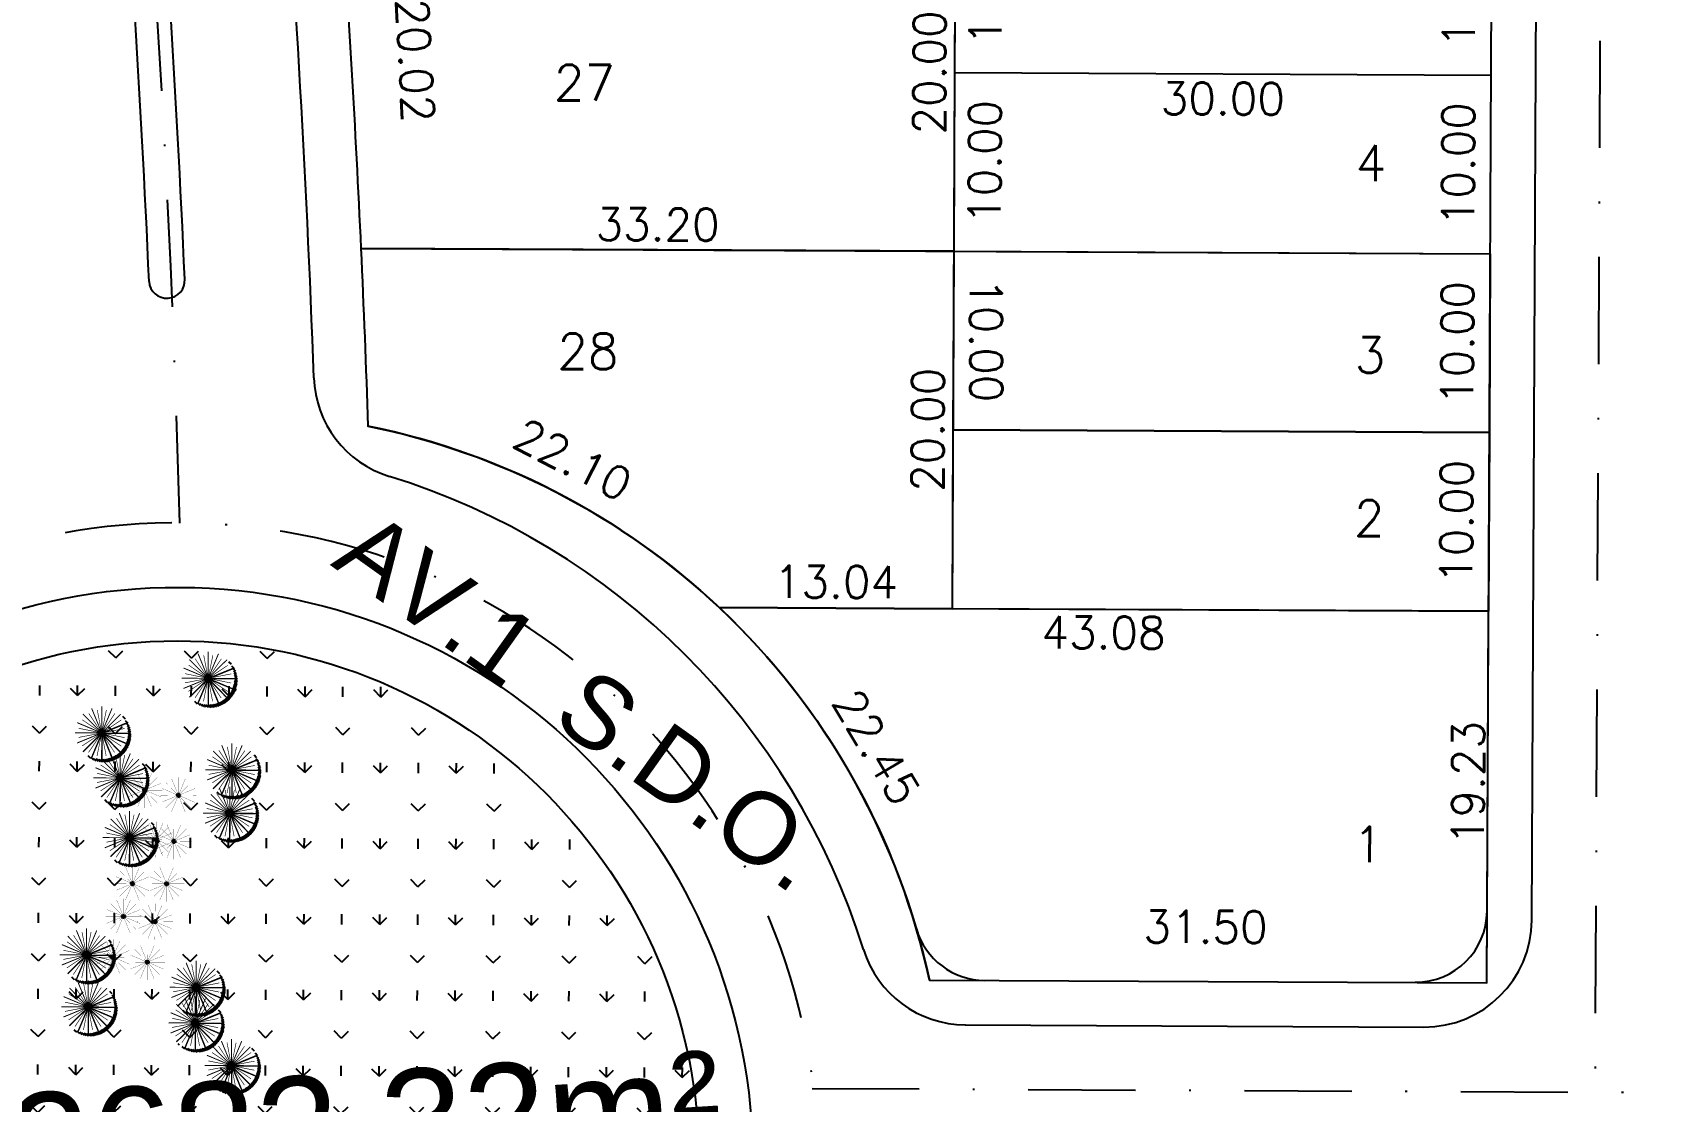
# Model space of a CAD drawing. Header units: millimetres. Extents: x -4430026 to 4783824, y 584 to 9593110.
# Drawn here: x 1662.6 to 1753.4, y 1728.2 to 1788 of the extents above; entities that cross this region are included whole.
import ezdxf
from ezdxf.enums import TextEntityAlignment as Align

# ---------------------------------------------------------------- set-up
doc = ezdxf.new("R2010")
doc.units = ezdxf.units.MM
for name, pattern in [('DASHDOT', [1, 0.5, -0.25, 0, -0.25]), ('HIDDEN', [0.375, 0.25, -0.125]), ('HIDDEN2', [0.1875, 0.125, -0.0625])]:
    doc.linetypes.add(name, pattern=pattern)
for name, color, linetype in [('BOUNDARY LOTES', 2, 'Continuous'), ('BOUNDARY VERDES', 92, 'Continuous'), ('Calçada', 1, 'Continuous'), ('CANTOS', 9, 'HIDDEN'), ('Cota', 8, 'Continuous'), ('COTAS', 8, 'Continuous'), ('curvas', 4, 'Continuous'), ('Lotes', 2, 'Continuous'), ('Nomes de Ruas', 3, 'Continuous'), ('Numero de lotes', 5, 'Continuous'), ('PAI_pDYD', 72, 'Continuous'), ('Parede', 4, 'Continuous'), ('Projeção', 8, 'HIDDEN2'), ('QUADRA', 4, 'Continuous'), ('TRANSPLANTADA RETIRADA', 12, 'Continuous')]:
    doc.layers.add(name, color=color, linetype=linetype)
doc.styles.add('arcad1', font='romans.shx')
doc.styles.add('ARIAL', font='arial.ttf', dxfattribs={"height": 0.25})
doc.styles.add('ROMANS', font='romans.shx')
doc.dimstyles.new('BOLA100', dxfattribs={"dimscale": 0, "dimtxt": 1.9, "dimasz": 0.18, "dimexe": 0.18, "dimexo": 0.063, "dimgap": 0, "dimtad": 1, "dimzin": 4, "dimdsep": 46, "dimtxsty": 'ROMANS', "dimcen": 0.09, "dimse1": 1, "dimse2": 1, "dimsd1": 1, "dimsd2": 1, "dimclrt": 256, "dimaunit": 1, "dimadec": 4, "dimazin": 0, "dimtfac": 1.2, "dimtix": 1, "dimtmove": 2, "dimatfit": 3, "dimfxl": 1, "dimtvp": 2, "dimtolj": 1, "dimtzin": 4, "dimarcsym": 0})
doc.dimstyles.get("Standard").update_dxf_attribs({"dimtxt": 0.18, "dimasz": 0.18, "dimexe": 0.18, "dimexo": 0.0625, "dimgap": 0.09, "dimtad": 0, "dimtih": 1, "dimtoh": 1, "dimdec": 4, "dimzin": 0, "dimdsep": 46, "dimtxsty": 'Standard', "dimcen": 0.09, "dimadec": 0, "dimazin": 0, "dimtfac": 1, "dimtdec": 4, "dimtofl": 0, "dimtmove": 0, "dimatfit": 3, "dimfxl": 1, "dimtolj": 1, "dimtzin": 0, "dimarcsym": 0})

# ---------------------------------------------------------------- blocks, each defined once
blk = doc.blocks.new('PALMEIRA_PROPOSTA')
at = {"linetype": 'Continuous'}
h = blk.add_hatch(dxfattribs=at)
h.set_pattern_fill('_USER', color=250, scale=0.168035, angle=315, style=0, pattern_type=0)
h.set_pattern_definition([(315, (-2.75975, -4.60628), (0.1188187, 0.1188187), [])])
h.paths.add_polyline_path([(4.61, -0.41, 0.216766), (3.17, 2.76, -0.18118), (4.2, 0, -0.643702), (-2.76, -3.17, 0.693222)])
blk.add_hatch(color=1, dxfattribs=at).paths.add_polyline_path([(-0.4, 0, 1), (0.4, 0, 1)])
at = {"color": 98, "linetype": 'Continuous', "const_width": 0.15}
for points in [[(-2.97, 2.97), (-0.28, 0.28)], [(-1.61, 3.88), (-0.15, 0.37)], [(0, 4.2), (0, 0.4)], [(1.61, 3.88), (0.15, 0.37)], [(2.97, 2.97), (0.28, 0.28)], [(-4.2, 0), (-0.4, 0)], [(-3.88, 1.61), (-0.37, 0.15)], [(3.88, 1.61), (0.37, 0.15)], [(4.2, 0), (0.4, 0)], [(-3.88, -1.61), (-0.37, -0.15)], [(-2.97, -2.97), (-0.28, -0.28)], [(-1.61, -3.88), (-0.15, -0.37)], [(0, -4.2), (0, -0.4)], [(1.61, -3.88), (0.15, -0.37)], [(2.97, -2.97), (0.28, -0.28)], [(3.88, -1.61), (0.37, -0.15)]]:
    blk.add_lwpolyline(points, dxfattribs=at)
at = {"color": 96, "linetype": 'Continuous', "const_width": 0.1}
for points in [[(-2.06, 3.08), (-0.22, 0.33)], [(-0.72, 3.63), (-0.08, 0.39)], [(0.72, 3.63), (0.08, 0.39)], [(2.06, 3.08), (0.22, 0.33)], [(-3.63, 0.72), (-0.39, 0.08)], [(-3.08, 2.06), (-0.33, 0.22)], [(3.08, 2.06), (0.33, 0.22)], [(3.63, 0.72), (0.39, 0.08)], [(-3.63, -0.72), (-0.39, -0.08)], [(-3.08, -2.06), (-0.33, -0.22)], [(-2.06, -3.08), (-0.22, -0.33)], [(-0.72, -3.63), (-0.08, -0.39)], [(0.72, -3.63), (0.08, -0.39)], [(2.06, -3.08), (0.22, -0.33)], [(3.08, -2.06), (0.33, -0.22)], [(3.63, -0.72), (0.39, -0.08)]]:
    blk.add_lwpolyline(points, dxfattribs=at)
at = {"color": 98, "linetype": 'Continuous', "true_color": 0x001a00, "const_width": 0.15}
for points in [[(3.92, 1.52), (0.4, 0.07)], [(4.2, -0.07), (0.4, -0.07)], [(-2.92, -3.02), (-0.23, -0.34)], [(-1.54, -3.91), (-0.09, -0.4)], [(0.07, -4.2), (0.07, -0.4)], [(1.68, -3.85), (0.23, -0.34)], [(2.92, -3.02), (0.23, -0.33)], [(3.85, -1.67), (0.34, -0.21)]]:
    blk.add_lwpolyline(points, dxfattribs=at)
at = {"color": 1, "linetype": 'Continuous'}
blk.add_circle((0, 0), 0.4, dxfattribs=at)
blk = doc.blocks.new('PALMEIRA RETIRADA')
at = {"layer": 'TRANSPLANTADA RETIRADA', "linetype": 'Continuous'}
blk.add_hatch(color=256, dxfattribs=at).paths.add_polyline_path([(-0.4, 0, 1), (0.4, 0, 1)])
at = {"layer": 'TRANSPLANTADA RETIRADA', "linetype": 'HIDDEN', "const_width": 0.05}
for points in [[(-1.61, 3.88), (-0.15, 0.37)], [(0, 4.2), (0, 0.4)], [(1.61, 3.88), (0.15, 0.37)], [(-4.2, 0), (-0.4, 0)], [(-3.88, 1.61), (-0.37, 0.15)], [(-2.97, 2.97), (-0.28, 0.28)], [(2.97, 2.97), (0.28, 0.28)], [(3.88, 1.61), (0.37, 0.15)], [(4.2, 0), (0.4, 0)], [(-3.88, -1.61), (-0.37, -0.15)], [(-2.97, -2.97), (-0.28, -0.28)], [(-1.61, -3.88), (-0.15, -0.37)], [(0, -4.2), (0, -0.4)], [(1.61, -3.88), (0.15, -0.37)], [(2.97, -2.97), (0.28, -0.28)], [(3.88, -1.61), (0.37, -0.15)]]:
    blk.add_lwpolyline(points, dxfattribs=at)
at = {"layer": 'TRANSPLANTADA RETIRADA', "linetype": 'Continuous'}
blk.add_circle((0, 0), 0.4, dxfattribs=at)
blk = doc.blocks.new('*D14975')
at = {"layer": 'DEFPOINTS', "color": 0}
for p in [(1681.007, 1775.902, 3.608), (1714.204, 1775.734, 3.608), (1680.997, 1773.71)]:
    blk.add_point(p, dxfattribs=at)
at = {"layer": 'Cota', "color": 41, "insert": (1697.612, 1777.231), "char_height": 1.8, "attachment_point": 5, "rotation": 359.72858, "style": 'ROMANS'}
blk.add_mtext('\\A1;33.20', dxfattribs=at)
blk = doc.blocks.new('*D14977')
at = {"layer": 'DEFPOINTS', "color": 0}
for p in [(1701.067, 1755.796), (1714.109, 1755.734, 3.608), (1701.057, 1753.662)]:
    blk.add_point(p, dxfattribs=at)
at = {"layer": 'Cota', "color": 41, "insert": (1707.595, 1757.231), "char_height": 1.8, "attachment_point": 5, "rotation": 359.72858, "style": 'ROMANS'}
blk.add_mtext('\\A1;13.04', dxfattribs=at)
blk = doc.blocks.new('*D14981')
at = {"layer": 'DEFPOINTS', "color": 0}
for p in [(1714.251, 1785.734), (1744.251, 1785.592), (1714.228, 1780.743)]:
    blk.add_point(p, dxfattribs=at)
at = {"layer": 'Cota', "color": 41, "insert": (1729.245, 1784.271), "char_height": 1.8, "attachment_point": 5, "rotation": 359.72858, "style": 'ROMANS'}
blk.add_mtext('\\A1;30.00', dxfattribs=at)
blk = doc.blocks.new('*D14982')
at = {"layer": 'DEFPOINTS', "color": 0}
for p in [(1715.79, 1785.727), (1715.833, 1775.731, 1.62), (1719.492, 1775.714)]:
    blk.add_point(p, dxfattribs=at)
at = {"layer": 'Cota', "color": 41, "insert": (1715.916, 1780.729), "char_height": 1.8, "attachment_point": 5, "rotation": 89.72858, "style": 'ROMANS'}
blk.add_mtext('\\A1;10.00', dxfattribs=at)
blk = doc.blocks.new('*D14983')
at = {"layer": 'DEFPOINTS', "color": 0}
for p in [(1715.837, 1795.727), (1715.79, 1785.727), (1719.539, 1785.709)]:
    blk.add_point(p, dxfattribs=at)
at = {"layer": 'Cota', "color": 41, "insert": (1715.963, 1790.726), "char_height": 1.8, "attachment_point": 5, "rotation": 89.72858, "style": 'ROMANS'}
blk.add_mtext('\\A1;10.00', dxfattribs=at)
blk = doc.blocks.new('*D14987')
at = {"layer": 'DEFPOINTS', "color": 0}
for p in [(1676.766, 1795.726), (1679.924, 1795.897), (1681.007, 1775.902, 3.608)]:
    blk.add_point(p, dxfattribs=at)
at = {"layer": 'Cota', "color": 41, "insert": (1684.049, 1786.411), "char_height": 1.8, "attachment_point": 5, "rotation": 273.10076, "style": 'ROMANS'}
blk.add_mtext('\\A1;20.02', dxfattribs=at)
blk = doc.blocks.new('*D14988')
at = {"layer": 'DEFPOINTS', "color": 0}
for p in [(1714.194, 1795.733, 1.719), (1714.083, 1775.728, 1.352), (1716.368, 1775.716)]:
    blk.add_point(p, dxfattribs=at)
at = {"layer": 'Cota', "color": 41, "insert": (1712.824, 1785.738), "char_height": 1.8, "attachment_point": 5, "rotation": 89.68145, "style": 'ROMANS'}
blk.add_mtext('\\A1;20.00', dxfattribs=at)
blk = doc.blocks.new('*D14992')
at = {"layer": 'DEFPOINTS', "color": 0}
for p in [(1744.298, 1795.592), (1746.082, 1795.583), (1744.251, 1785.592)]:
    blk.add_point(p, dxfattribs=at)
at = {"layer": 'Cota', "color": 41, "insert": (1742.458, 1790.6), "char_height": 1.8, "attachment_point": 5, "rotation": 89.72858, "style": 'ROMANS'}
blk.add_mtext('\\A1;10.00', dxfattribs=at)
blk = doc.blocks.new('*D14993')
at = {"layer": 'DEFPOINTS', "color": 0}
for p in [(1744.251, 1785.592), (1746.035, 1785.583), (1744.204, 1775.592)]:
    blk.add_point(p, dxfattribs=at)
at = {"layer": 'Cota', "color": 41, "insert": (1742.411, 1780.601), "char_height": 1.8, "attachment_point": 5, "rotation": 89.72858, "style": 'ROMANS'}
blk.add_mtext('\\A1;10.00', dxfattribs=at)
blk = doc.blocks.new('*D14994')
at = {"layer": 'DEFPOINTS', "color": 0}
for p in [(1744.204, 1775.592), (1745.987, 1775.584), (1744.156, 1765.592)]:
    blk.add_point(p, dxfattribs=at)
at = {"layer": 'Cota', "color": 41, "insert": (1742.364, 1770.601), "char_height": 1.8, "attachment_point": 5, "rotation": 89.72858, "style": 'ROMANS'}
blk.add_mtext('\\A1;10.00', dxfattribs=at)
blk = doc.blocks.new('*D14995')
at = {"layer": 'DEFPOINTS', "color": 0}
for p in [(1744.156, 1765.592), (1745.94, 1765.584), (1744.109, 1755.592)]:
    blk.add_point(p, dxfattribs=at)
at = {"layer": 'Cota', "color": 41, "insert": (1742.316, 1760.601), "char_height": 1.8, "attachment_point": 5, "rotation": 89.72858, "style": 'ROMANS'}
blk.add_mtext('\\A1;10.00', dxfattribs=at)
blk = doc.blocks.new('*D14996')
at = {"layer": 'DEFPOINTS', "color": 0}
for p in [(1701.03, 1755.796), (1744.109, 1755.592), (1701.007, 1750.9)]:
    blk.add_point(p, dxfattribs=at)
at = {"layer": 'Cota', "color": 41, "insert": (1722.564, 1754.398), "char_height": 1.8, "attachment_point": 5, "rotation": 359.72858, "style": 'ROMANS'}
blk.add_mtext('\\A1;43.08', dxfattribs=at)
blk = doc.blocks.new('*D14997')
at = {"layer": 'DEFPOINTS', "color": 0}
for p in [(1744.109, 1755.592), (1744.018, 1736.359), (1746.518, 1736.347)]:
    blk.add_point(p, dxfattribs=at)
at = {"layer": 'Cota', "color": 41, "insert": (1742.963, 1745.981), "char_height": 1.8, "attachment_point": 5, "rotation": 89.72858, "style": 'ROMANS'}
blk.add_mtext('\\A1;19.23', dxfattribs=at)
blk = doc.blocks.new('*D14998')
at = {"layer": 'DEFPOINTS', "color": 0, "ltscale": 2.5}
for p in [(1712.517, 1736.508), (1744.018, 1736.359), (1744.008, 1734.257)]:
    blk.add_point(p, dxfattribs=at)
at = {"layer": 'CANTOS', "color": 41, "ltscale": 2.5, "insert": (1728.275, 1737.931), "char_height": 1.8, "attachment_point": 5, "rotation": 359.72858, "style": 'ROMANS'}
blk.add_mtext('\\A1;31.50', dxfattribs=at)
blk = doc.blocks.new('*D14999')
at = {"layer": 'DEFPOINTS', "color": 0}
for p in [(1701.03, 1755.796), (1712.517, 1736.508), (1712.517, 1736.508)]:
    blk.add_point(p, dxfattribs=at)
at = {"layer": 'Cota', "color": 41, "insert": (1709.867, 1747.994), "char_height": 1.8, "attachment_point": 5, "rotation": 300.77533, "style": 'ROMANS'}
blk.add_mtext('\\A1;22.45', dxfattribs=at)
blk = doc.blocks.new('*D15001')
at = {"layer": 'DEFPOINTS', "color": 0}
for p in [(1714.1, 1775.74, 1.719), (1712.423, 1765.724), (1714.157, 1765.734, 1.715)]:
    blk.add_point(p, dxfattribs=at)
at = {"layer": 'Cota', "color": 41, "insert": (1715.995, 1770.748), "char_height": 1.8, "attachment_point": 5, "rotation": 270.32671, "style": 'ROMANS'}
blk.add_mtext('\\A1;10.00', dxfattribs=at)
blk = doc.blocks.new('*D15002')
at = {"layer": 'DEFPOINTS', "color": 0}
for p in [(1714.1, 1775.74, 1.719), (1713.988, 1755.735, 1.352), (1716.274, 1755.722)]:
    blk.add_point(p, dxfattribs=at)
at = {"layer": 'Cota', "color": 41, "insert": (1712.729, 1765.745), "char_height": 1.8, "attachment_point": 5, "rotation": 89.68145, "style": 'ROMANS'}
blk.add_mtext('\\A1;20.00', dxfattribs=at)
blk = doc.blocks.new('*D15003')
at = {"layer": 'DEFPOINTS', "color": 0}
for p in [(1681.401, 1765.943), (1701.03, 1755.796, 1.934), (1701.03, 1755.796)]:
    blk.add_point(p, dxfattribs=at)
at = {"layer": 'Cota', "color": 41, "insert": (1692.869, 1764.068), "char_height": 1.8, "attachment_point": 5, "rotation": 332.66479, "style": 'ROMANS'}
blk.add_mtext('\\A1;22.10', dxfattribs=at)
blk = doc.blocks.new('*D14072')
at = {"layer": 'DEFPOINTS', "color": 0, "linetype": 'ByBlock'}
for p in [(1751.098, 1943.155), (1750.061, 1724.333), (1750.061, 1724.333)]:
    blk.add_point(p, dxfattribs=at)
at = {"layer": 'COTAS', "linetype": 'ByBlock', "insert": (1748.796, 1833.752), "char_height": 1.9, "attachment_point": 5, "rotation": 89.72858, "style": 'ROMANS'}
blk.add_mtext('\\A1;218.82', dxfattribs=at)
blk = doc.blocks.new('*D14353')
at = {"layer": 'DEFPOINTS', "color": 0, "linetype": 'ByBlock'}
for p in [(1665.108, 1836.959, -0.869), (1670.873, 1760.528, 0.869), (1671.816, 1760.599)]:
    blk.add_point(p, dxfattribs=at)
at = {"layer": 'COTAS', "linetype": 'ByBlock', "insert": (1669.881, 1798.886), "char_height": 1.9, "attachment_point": 5, "rotation": 274.31384, "style": 'ROMANS'}
blk.add_mtext('\\A1;76.65', dxfattribs=at)
blk = doc.blocks.new('*D8804')
at = {"layer": 'DEFPOINTS', "color": 0, "ltscale": 2.5}
for p in [(1712.517, 1736.508), (1744.018, 1736.359), (1744.008, 1734.257)]:
    blk.add_point(p, dxfattribs=at)
at = {"layer": 'CANTOS', "color": 41, "ltscale": 2.5, "insert": (1728.275, 1737.931), "char_height": 1.8, "attachment_point": 5, "rotation": 359.72858, "style": 'ROMANS'}
blk.add_mtext('\\A1;31.50', dxfattribs=at)
blk = doc.blocks.new('*D8602')
at = {"layer": 'DEFPOINTS', "color": 0, "linetype": 'ByBlock'}
for p in [(1751.098, 1943.155), (1750.061, 1724.333), (1750.061, 1724.333)]:
    blk.add_point(p, dxfattribs=at)
at = {"layer": 'COTAS', "linetype": 'ByBlock', "insert": (1748.796, 1833.752), "char_height": 1.9, "attachment_point": 5, "rotation": 89.72858, "style": 'ROMANS'}
blk.add_mtext('\\A1;218.82', dxfattribs=at)

msp = doc.modelspace()

# ---------------------------------------------------------------- hatches: boundary and pattern name
at = {"layer": 'BOUNDARY VERDES', "linetype": 'ByBlock'}
h = msp.add_hatch(dxfattribs=at)
h.set_pattern_fill('ACET-2D-ACET-2D-GRASS', color=256, scale=3, angle=-0.27142, style=0)
h.set_pattern_definition([(89.72858, (-12463.1995, 8873.3897), (-2.12129654, 0.010049), [0.5625, -3.6801407]), (44.72858, (-12463.1995, 8873.3897), (-2.11124754, 2.13134554), [0.5625, -2.4375]), (134.72858, (-12463.1995, 8873.3897), (-2.13134554, -2.11124754), [0.5625, -2.4375])])
edge = h.paths.add_edge_path()
edge.add_ellipse((1670.726, 1724.709), major_axis=(-29.225, 0.138), ratio=0.99981, start_angle=0, end_angle=360)

# ---------------------------------------------------------------- linework, layer by layer
at = {"layer": 'BOUNDARY LOTES'}
msp.add_line((1714.109, 1755.734, 2.439), (1714.204, 1775.734, 2.439), dxfattribs=at)
at = {"layer": 'BOUNDARY LOTES', "elevation": 2.439}
for points in [[(1714.299, 1795.734), (1679.831, 1795.897, -0.006385), (1681.007, 1775.891), (1714.204, 1775.734), (1714.251, 1785.734)], [(1714.157, 1765.734), (1714.204, 1775.734), (1681.007, 1775.891, -0.003172), (1681.401, 1765.944, -0.140205), (1701.061, 1755.796), (1714.109, 1755.734)], [(1744.109, 1755.592), (1714.109, 1755.734), (1701.061, 1755.796, -0.152176), (1712.819, 1734.953), (1744.01, 1734.806)]]:
    msp.add_lwpolyline(points, format="xyb", close=True, dxfattribs=at)
for points in [[(1714.204, 1775.734), (1744.204, 1775.592), (1744.156, 1765.592), (1714.157, 1765.734)], [(1714.157, 1765.734), (1744.156, 1765.592), (1744.109, 1755.592), (1714.109, 1755.734)], [(1714.157, 1765.734), (1744.156, 1765.592), (1744.109, 1755.592), (1714.109, 1755.734)]]:
    msp.add_lwpolyline(points, close=True, dxfattribs=at)
msp.add_lwpolyline([(1681.295, 1768.976), (1681.295, 1768.976)], dxfattribs=at)
at = {"layer": 'Calçada'}
for p, q in [((1746.527, 1738.3, 2.439), (1747.451, 1933.352, 2.439)), ((1714.833, 1732.45, 2.439), (1740.499, 1732.328, 2.439)), ((1714.833, 1732.45, 2.439), (1740.499, 1732.328, 2.439))]:
    msp.add_line(p, q, dxfattribs=at)
at = {"layer": 'Calçada', "extrusion": (-9.23713e-05, -0.019499, 0.99981)}
msp.add_arc((1661.729, 1781.724, -31.175), 1, 184.08885, 4.08885, dxfattribs=at)
at = {"layer": 'Calçada'}
for centre, start, end in [((1740.527, 1738.328, 2.439), 269.72858, 359.72858), ((1740.527, 1738.328, 2.439), 269.72858, 359.72858), ((1714.861, 1738.45, 2.439), 197.29875, 269.72858), ((1714.861, 1738.45, 2.439), 197.29875, 269.72858)]:
    msp.add_arc(centre, 6, start, end, dxfattribs=at)
for centre, major_axis, start_param, end_param in [((894.181, 1740.385, 2.439), (-784.695, 3.717), 3.182365, 3.270962), ((894.181, 1740.385, 2.439), (-775.695, 3.675), 3.189732, 3.270962), ((894.181, 1740.385, 2.439), (-777.695, 3.684), 3.189791, 3.270962), ((1684.371, 1768.866, 2.439), (-6, 0.028), 0.040772, 1.275888), ((1670.726, 1724.709, 2.439), (-40.225, 0.191), 3.448195, 4.41748)]:
    msp.add_ellipse(centre, major_axis=major_axis, ratio=0.99981, start_param=start_param, end_param=end_param, dxfattribs=at)
msp.add_ellipse((1670.726, 1724.709, 2.439), major_axis=(-32.225, 0.153), ratio=0.99981, dxfattribs=at)
msp.add_ellipse((1670.726, 1724.709, 2.439), major_axis=(-32.225, 0.153), ratio=0.99981, dxfattribs=at)
msp.add_ellipse((1670.726, 1724.709, 2.439), major_axis=(-32.225, 0.153), ratio=0.99981, dxfattribs=at)
at = {"layer": 'curvas'}
for centre, start, end in [((1740.029, 1738.83, 2.439), 269.72858, 359.72858), ((1715.933, 1738.939, 2.439), 196.32931, 269.72858)]:
    msp.add_arc(centre, 4, start, end, dxfattribs=at)
at = {"layer": 'Lotes'}
for p, q in [((1714.109, 1755.734, 2.439), (1714.965, 1936.396, 2.439)), ((1714.251, 1785.734, 2.439), (1744.251, 1785.592, 2.439)), ((1681.007, 1775.891, 2.439), (1744.204, 1775.592, 2.439)), ((1714.157, 1765.734, 2.439), (1744.156, 1765.592, 2.439)), ((1701.061, 1755.796, 2.439), (1744.109, 1755.592, 2.439))]:
    msp.add_line(p, q, dxfattribs=at)
at = {"layer": 'Projeção', "linetype": 'DASHDOT', "ltscale": 12}
for p, q in [((1749.013, 1503.215, 2.439), (1751.098, 1943.155, 2.439)), ((1706.255, 1728.89, 2.439), (2244.08, 1726.342, 2.439))]:
    msp.add_line(p, q, dxfattribs=at)
at = {"layer": 'Projeção', "linetype": 'DASHDOT', "ltscale": 12, "elevation": 2.439}
msp.add_lwpolyline([(1634.901, 1724.878), (1634.901, 1724.878, 81.495466), (1634.953, 1726.636)], format="xyb", dxfattribs=at)
at = {"layer": 'Projeção', "linetype": 'DASHDOT', "ltscale": 12}
msp.add_ellipse((894.181, 1740.385, 2.439), major_axis=(-776.945, 3.681), ratio=0.99981, start_param=3.172263, end_param=3.270962, dxfattribs=at)
at = {"layer": 'QUADRA', "linetype": 'ByBlock'}
for p, q in [((1744.01, 1734.806, 2.439), (1744.968, 1936.938, 2.439)), ((1712.819, 1734.953, 2.439), (1744.01, 1734.806, 2.439))]:
    msp.add_line(p, q, dxfattribs=at)
at = {"layer": 'QUADRA'}
msp.add_circle((1670.726, 1724.709, 2.439), 29.22, dxfattribs=at)
msp.add_circle((1670.726, 1724.709, 2.439), 29.22, dxfattribs=at)
at = {"layer": 'QUADRA', "linetype": 'ByBlock'}
msp.add_arc((1673.492, 1726.504, 2.439), 40.225, 12.12478, 78.65981, dxfattribs=at)

# ---------------------------------------------------------------- block references
at = {"layer": 'PAI_pDYD', "color": 2, "xscale": 0.3550421296895795, "yscale": 0.3550421296895365, "zscale": 0.3550421296895365, "rotation": 359.7285806882999}
for p in [(1672.461, 1751.836, 2.439), (1666.505, 1748.781, 79.096), (1667.529, 1746.259, 2.439), (1673.785, 1746.714, 2.439), (1673.665, 1744.292, 2.439), (1668.053, 1742.919, 2.439), (1665.65, 1736.361, 2.439), (1671.79, 1734.545, 2.439), (1665.744, 1733.453, 2.439), (1671.733, 1732.553, 2.439), (1673.764, 1730.171, 2.439)]:
    msp.add_blockref('PALMEIRA_PROPOSTA', p, dxfattribs=at)
at = {"layer": 'TRANSPLANTADA RETIRADA', "xscale": 0.2380952380953897, "yscale": 0.2380952380954113, "zscale": 0.2380952380954113, "rotation": 359.7285806882895}
for p in [(1668.904, 1745.587, 2.439), (1670.796, 1745.292, 2.439), (1669.543, 1742.816, 2.439), (1670.543, 1742.716, 2.439), (1668.222, 1740.351, 2.439), (1670.135, 1740.342, 2.439), (1667.718, 1738.513, 2.439), (1669.487, 1738.222, 2.439), (1667.141, 1736.234, 2.439), (1669.052, 1735.96, 2.439)]:
    msp.add_blockref('PALMEIRA RETIRADA', p, dxfattribs=at)

# ---------------------------------------------------------------- texts
at = {"layer": 'Nomes de Ruas', "style": 'ARIAL', "oblique": 359.90559, "width": 0.996619}
msp.add_text('AV.1  S.D.O.', height=3.99924, rotation=324.47756, dxfattribs=at).set_placement((1679.253, 1758.193, 2.439))
at = {"layer": 'Numero de lotes', "style": 'arcad1'}
for s, p in [('27', (1693.517, 1785.165, 2.439)), ('4', (1737.527, 1780.661, 2.439)), ('28', (1693.714, 1770.132, 2.439)), ('3', (1737.477, 1769.924, 2.439)), ('2', (1737.433, 1760.798, 2.439)), ('1', (1737.371, 1742.544, 2.439)), ('1', (1737.371, 1742.544, 2.439))]:
    msp.add_text(s, height=2, rotation=359.72858, dxfattribs=at).set_placement(p, align=Align.MIDDLE_CENTER)
at = {"layer": 'Parede', "style": 'ARIAL', "oblique": 0.09441, "width": 0.996619}
msp.add_text('AV7=2682,32m²', height=5.99886, rotation=3.64008, dxfattribs=at).set_placement((1640.853, 1721.228, 2.439))

# ---------------------------------------------------------------- dimensions: what is measured, and where the dimension line sits
at = {"layer": 'CANTOS', "ltscale": 2.5}
for picture in ['*D14998', '*D8804']:
    dim = msp.add_aligned_dim(p1=(1712.517, 1736.508, 2.439), p2=(1744.018, 1736.359, 2.439), distance=-2.103, dimstyle='Standard', override={"dimtxt": 1.8, "dimexo": 0.063, "dimgap": 0, "dimtih": 0, "dimtoh": 0, "dimdec": 2, "dimzin": 4, "dimtxsty": 'ROMANS', "dimse1": 1, "dimse2": 1, "dimsd1": 1, "dimsd2": 1, "dimclrt": 41, "dimtfac": 1.2, "dimtdec": 2, "dimtix": 1, "dimtofl": 1, "dimtmove": 2, "dimfxl": 0.18, "dimfxlon": 1, "dimtvp": 2, "dimtzin": 4}, dxfattribs=at)
    dim.commit()
    dim.dimension.update_dxf_attribs({"geometry": picture, "text_midpoint": (1728.275, 1737.931, 2.439)})
at = {"layer": 'Cota'}
dim = msp.add_linear_dim(base=(1676.766, 1795.726, 2.439), p1=(1681.007, 1775.902, 6.047), p2=(1679.924, 1795.897, 2.439), angle=93.10076, dimstyle='Standard', override={"dimtxt": 1.8, "dimexo": 0.063, "dimgap": 0, "dimtih": 0, "dimtoh": 0, "dimdec": 2, "dimzin": 4, "dimtxsty": 'ROMANS', "dimse1": 1, "dimse2": 1, "dimsd1": 1, "dimsd2": 1, "dimclrt": 41, "dimtfac": 1.2, "dimtdec": 2, "dimtix": 1, "dimtofl": 1, "dimtmove": 2, "dimfxl": 0.18, "dimfxlon": 1, "dimtvp": 2, "dimtzin": 4}, dxfattribs=at)
dim.commit()
dim.dimension.update_dxf_attribs({"geometry": '*D14987', "text_midpoint": (1684.049, 1786.411, 2.439), "dimtype": 161})
for p1, p2, distance, text, picture, middle in [((1714.194, 1795.733, 4.158), (1714.083, 1775.728, 3.791), 2.285, '20.00', '*D14988', (1712.824, 1785.738, 2.439)), ((1714.1, 1775.74, 4.158), (1713.988, 1755.735, 3.791), 2.285, '20.00', '*D15002', (1712.729, 1765.745, 2.439)), ((1714.1, 1775.74, 4.158), (1714.157, 1765.734, 4.154), -1.733, '10.00', '*D15001', (1715.995, 1770.748, 2.439))]:
    dim = msp.add_aligned_dim(p1=p1, p2=p2, distance=distance, text=text, dimstyle='Standard', override={"dimtxt": 1.8, "dimexo": 0.063, "dimgap": 0, "dimtih": 0, "dimtoh": 0, "dimdec": 2, "dimzin": 4, "dimtxsty": 'ROMANS', "dimse1": 1, "dimse2": 1, "dimsd1": 1, "dimsd2": 1, "dimclrt": 41, "dimtfac": 1.2, "dimtdec": 2, "dimtix": 1, "dimtofl": 1, "dimtmove": 2, "dimfxl": 0.18, "dimfxlon": 1, "dimtvp": 2, "dimtzin": 4}, dxfattribs=at)
    dim.commit()
    dim.dimension.update_dxf_attribs({"geometry": picture, "text_midpoint": middle})
for base, p1, p2, angle, picture, middle in [((1719.539, 1785.709, 2.439), (1715.837, 1795.727, 2.439), (1715.79, 1785.727, 2.439), 89.72858, '*D14983', (1715.963, 1790.726, 2.439)), ((1746.082, 1795.583, 2.439), (1744.251, 1785.592, 2.439), (1744.298, 1795.592, 2.439), 269.72858, '*D14992', (1742.458, 1790.6, 2.439)), ((1719.492, 1775.714, 2.439), (1715.79, 1785.727, 2.439), (1715.833, 1775.731, 4.059), 89.72858, '*D14982', (1715.916, 1780.729, 2.439)), ((1746.035, 1785.583, 2.439), (1744.204, 1775.592, 2.439), (1744.251, 1785.592, 2.439), 269.72858, '*D14993', (1742.411, 1780.601, 2.439)), ((1680.997, 1773.71, 2.439), (1714.204, 1775.734, 6.047), (1681.007, 1775.902, 6.047), 359.72858, '*D14975', (1697.612, 1777.231, 2.439)), ((1745.987, 1775.584, 2.439), (1744.156, 1765.592, 2.439), (1744.204, 1775.592, 2.439), 269.72858, '*D14994', (1742.364, 1770.601, 2.439)), ((1701.057, 1753.662, 2.439), (1714.109, 1755.734, 6.047), (1701.067, 1755.796, 2.439), 359.72858, '*D14977', (1707.595, 1757.231, 2.439))]:
    dim = msp.add_linear_dim(base=base, p1=p1, p2=p2, angle=angle, dimstyle='Standard', override={"dimtxt": 1.8, "dimexo": 0.063, "dimgap": 0, "dimtih": 0, "dimtoh": 0, "dimdec": 2, "dimzin": 4, "dimtxsty": 'ROMANS', "dimse1": 1, "dimse2": 1, "dimsd1": 1, "dimsd2": 1, "dimclrt": 41, "dimtfac": 1.2, "dimtdec": 2, "dimtix": 1, "dimtofl": 1, "dimtmove": 2, "dimfxl": 0.18, "dimfxlon": 1, "dimtvp": 2, "dimtzin": 4}, dxfattribs=at)
    dim.commit()
    dim.dimension.update_dxf_attribs({"geometry": picture, "text_midpoint": middle})
for p1, p2, distance, picture, middle in [((1744.251, 1785.592, 2.439), (1714.251, 1785.734, 2.439), 4.992, '*D14981', (1729.245, 1784.271, 2.439)), ((1681.401, 1765.943, 2.439), (1701.03, 1755.796, 4.373), 0, '*D15003', (1692.869, 1764.068, 2.439)), ((1744.109, 1755.592, 2.439), (1744.156, 1765.592, 2.439), -1.784, '*D14995', (1742.316, 1760.601, 2.439)), ((1744.109, 1755.592, 2.439), (1701.03, 1755.796, 2.439), 4.897, '*D14996', (1722.564, 1754.398, 2.439)), ((1701.03, 1755.796, 2.439), (1712.517, 1736.508, 2.439), 0, '*D14999', (1709.867, 1747.994, 2.439)), ((1744.109, 1755.592, 2.439), (1744.018, 1736.359, 2.439), 2.5, '*D14997', (1742.963, 1745.981, 2.439))]:
    dim = msp.add_aligned_dim(p1=p1, p2=p2, distance=distance, dimstyle='Standard', override={"dimtxt": 1.8, "dimexo": 0.063, "dimgap": 0, "dimtih": 0, "dimtoh": 0, "dimdec": 2, "dimzin": 4, "dimtxsty": 'ROMANS', "dimse1": 1, "dimse2": 1, "dimsd1": 1, "dimsd2": 1, "dimclrt": 41, "dimtfac": 1.2, "dimtdec": 2, "dimtix": 1, "dimtofl": 1, "dimtmove": 2, "dimfxl": 0.18, "dimfxlon": 1, "dimtvp": 2, "dimtzin": 4}, dxfattribs=at)
    dim.commit()
    dim.dimension.update_dxf_attribs({"geometry": picture, "text_midpoint": middle})
at = {"layer": 'COTAS', "linetype": 'ByBlock'}
for picture in ['*D14072', '*D8602']:
    dim = msp.add_linear_dim(base=(1750.061, 1724.333, 2.439), p1=(1751.098, 1943.155, 2.439), p2=(1750.061, 1724.333, 2.439), angle=269.72858, dimstyle='BOLA100', override={"dimscale": 1, "dimfxl": 0.18}, dxfattribs=at)
    dim.commit()
    dim.dimension.update_dxf_attribs({"geometry": picture, "text_midpoint": (1748.796, 1833.752, 2.439), "dimtype": 161})
dim = msp.add_aligned_dim(p1=(1665.108, 1836.959, 1.57), p2=(1670.873, 1760.528, 3.308), distance=0.946, dimstyle='BOLA100', override={"dimscale": 1, "dimfxl": 0.18}, dxfattribs=at)
dim.commit()
dim.dimension.update_dxf_attribs({"geometry": '*D14353', "text_midpoint": (1669.881, 1798.886, 2.439)})

doc.saveas('drawing.dxf')
